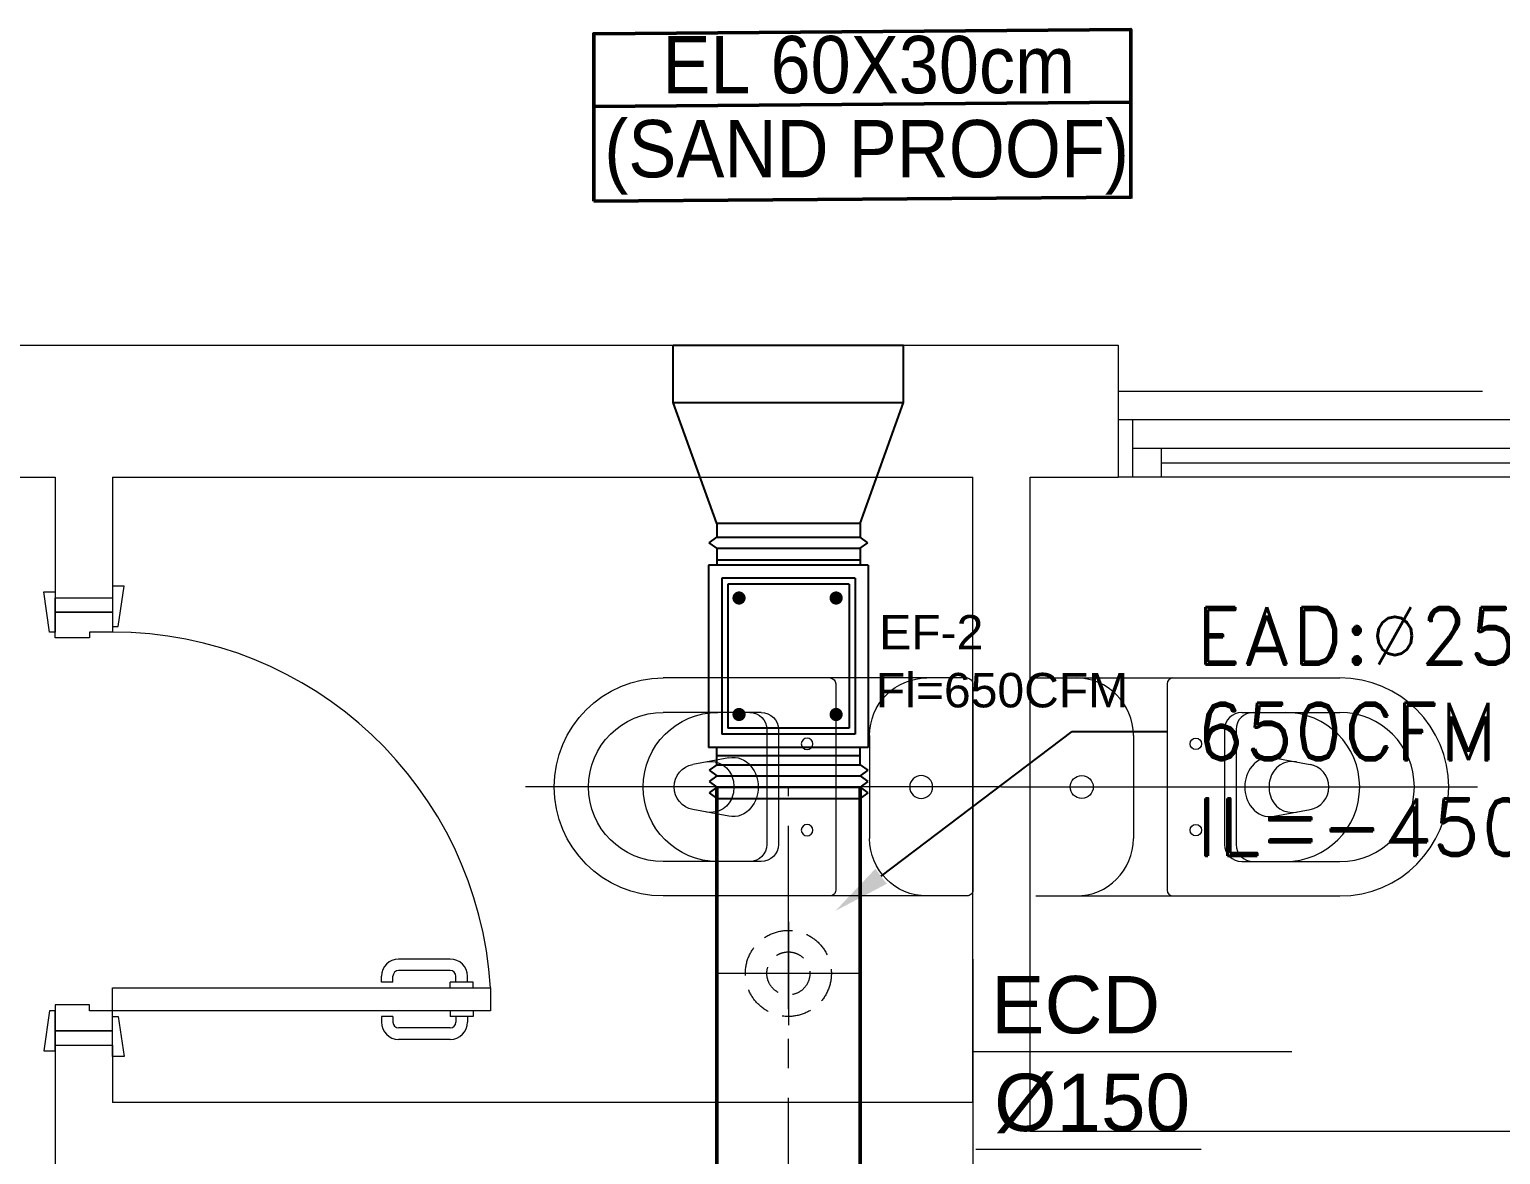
# Model space of a CAD drawing. Header units: millimetres. Extents: x -160614 to 59925, y -157025 to 0.
# Drawn here: x -132484 to -129919, y -95603 to -93642 of the extents above; entities that cross this region are included whole.
import ezdxf
from ezdxf import colors
from ezdxf.entities.mleader import LeaderData, LeaderLine
from ezdxf.enums import TextEntityAlignment as Align
from ezdxf.math import Vec2, Vec3

# ---------------------------------------------------------------- set-up
doc = ezdxf.new("R2010")
doc.units = ezdxf.units.MM
doc.header["$LTSCALE"] = 8
for name, pattern in [('AXES', [50.800000000000004, 31.75, -6.35, 6.35, -6.35]), ('CACHE', [9.524999999999999, 6.35, -3.175]), ('HIDDEN2', [4.762499999999999, 3.175, -1.5875])]:
    doc.linetypes.add(name, pattern=pattern)
for name, color, linetype in [('45', 7, 'Continuous'), ('A-EXH', 1, 'Continuous'), ('A-EXH-registers', 1, 'Continuous'), ('A-EXH-texts', 1, 'Continuous'), ('A-EXH-thin', 8, 'Continuous'), ('AC-EXHAUST-TXT', 25, 'Continuous'), ('DIFUSER EXHAUST', 1, 'Continuous'), ('MC-EX-EQPM', 2, 'Continuous'), ('MC-EX-EQPM-texts', 2, 'Continuous')]:
    doc.layers.add(name, color=color, linetype=linetype)
for name, color, linetype, lineweight in [('72_EGR_EQP_TAG', 9, 'Continuous', 5), ('Aluminum', 9, 'Continuous', 5), ('Proj', 9, 'Continuous', 5), ('SANIT', 9, 'Continuous', 5), ('Walls', 9, 'Continuous', 5), ('Wooden Joinery', 9, 'Continuous', 5)]:
    doc.layers.add(name, color=color, linetype=linetype, lineweight=lineweight)
doc.styles.add('1808CI-X-CH-A-CLNG-1ST$0$ARIAL', font='arial.ttf', dxfattribs={"width": 0.9})
doc.styles.add('ARIAL', font='arial.ttf')
doc.styles.add('ROMAND', font='romand.shx')

# ---------------------------------------------------------------- blocks, each defined once
blk = doc.blocks.new('A$C72370EFE')
at = {"layer": 'Wooden Joinery'}
for p, q in [((-0.009999999999990905, -0.03999999999999915), (-0.01999999999998181, -0.03999999999999915)), ((-0.009999999999990905, -0.03000000000000114), (-0.01000000000010459, -0.07000000000000028)), ((0, -0.03000000000000114), (-0.009999999999990905, -0.03000000000000114)), ((0.04000000000019099, -0.03000000000000114), (0.0500000000001819, -0.03000000000000114)), ((0.0500000000001819, -0.03000000000000114), (0.05000000000029559, -0.07000000000000028)), ((0.0500000000001819, -0.03999999999999915), (0.0600000000001728, -0.03999999999999915)), ((-0.04999999999995453, -0.07000000000000028), (-0.04999999999984084, -0.1600000000000037)), ((-0.02999999999997272, -0.07000000000000028), (-0.02999999999985903, -0.1600000000000037)), ((-0.009999999999990905, -0.06000000000000227), (-0.01999999999998181, -0.06000000000000227)), ((0, -0.07000000000000028), (-0.009999999999990905, -0.07000000000000028)), ((0.04000000000019099, -0.07000000000000028), (0.0500000000001819, -0.07000000000000028)), ((0.0500000000001819, -0.06000000000000227), (0.0600000000001728, -0.06000000000000227)), ((0.07000000000016371, -0.07000000000000028), (0.07000000000005002, -0.1600000000000037)), ((0.09000000000014552, -0.07000000000000028), (0.09000000000003183, -0.1600000000000037)), ((-0.009999999999877218, -0.1700000000000017), (-0.01999999999986812, -0.1700000000000017)), ((-0.009999999999877218, -0.1700000000000017), (-0.009999999999877218, -0.1900000000000048)), ((0.05000000000006821, -0.1700000000000017), (0.06000000000005912, -0.1700000000000017)), ((0.05000000000006821, -0.1700000000000017), (0.05000000000006821, -0.1900000000000048)), ((-0.009999999999877218, -0.1900000000000048), (-0.01999999999986812, -0.1900000000000048)), ((0.05000000000006821, -0.1900000000000048), (0.06000000000005912, -0.1900000000000048))]:
    blk.add_line(p, q, dxfattribs=at)
for centre, radius, start, end in [((-0.01999999999998181, -0.07000000000000028), 0.03, 90, 180), ((0.0600000000001728, -0.07000000000000028), 0.03, 0, 90), ((-0.01999999999998181, -0.07000000000000028), 0.01, 90, 180), ((0.0600000000001728, -0.07000000000000028), 0.01, 0, 90), ((-0.01999999999986812, -0.1600000000000037), 0.03, 180, 270), ((-0.01999999999986812, -0.1600000000000037), 0.01, 180, 270), ((0.06000000000005912, -0.1600000000000037), 0.01, 270, 0), ((0.06000000000005912, -0.1600000000000037), 0.03, 270, 0)]:
    blk.add_arc(centre, radius, start, end, dxfattribs=at)
blk = doc.blocks.new('A$C268A7CF0')
at = {"layer": 'Wooden Joinery'}
for points in [[(80.00399540620856, 758.7808040424279), (80.00399540620856, 768.78128367303), (10.00063799135387, 778.7817633039231), (10.00063799135387, 758.7808040424279)], [(739.9982398385182, 758.7808040423115), (739.9982398385182, 768.78128367303), (810.0015972533729, 778.7817633038067), (810.0015972531401, 758.7808040423697)], [(70.0035157755483, 658.780804042457), (70.0035157755483, 648.7803244116803), (0.0001583604607731104, 638.7798447810783), (0.0001583604607731104, 658.780804042457)], [(120.0059139293153, 658.7808040423406), (120.0059139306541, -7.697787077631801e-05), (80.00399540778017, -7.697792898397893e-05), (80.00399540644139, 658.780804042457)], [(749.9987194696441, 658.7808040423406), (749.9987194696441, 648.7803244117385), (820.002076884266, 638.7798447810201), (820.002076884266, 658.780804042457)]]:
    blk.add_lwpolyline(points, close=True, dxfattribs=at)
for points in [[(45.00231669913046, 658.7808040423988), (45.00231669913046, 758.7808040424279), (20.00111762224697, 758.7808040425443), (20.0011176224798, 658.7808040425734), (45.00231669913046, 658.7808040423988)], [(45.00231669889763, 658.7808040426899), (80.00399540644139, 658.780804042457), (80.00399540644139, 698.7827225655637), (90.00447503710166, 698.7827225652145), (90.00447503733449, 758.7808040426607), (45.00231669913046, 758.7808040424279), (45.00231669889763, 658.7808040426899)], [(774.9999185458291, 658.780804042457), (739.9982398385182, 658.7808040422824), (739.9982398382854, 698.7827225655055), (729.9977602078579, 698.7827225652727), (729.9977602073923, 758.7808040424861), (774.9999185453635, 758.7808040425443), (774.9999185458291, 658.780804042457)], [(774.9999185455963, 658.780804042457), (774.9999185453635, 758.7808040425443), (800.001117622247, 758.7808040424861), (800.0011176224798, 658.7808040423988), (774.9999185455963, 658.780804042457)]]:
    blk.add_lwpolyline(points, dxfattribs=at)
blk.add_arc((80.00399540644139, 658.7808040424061), 659.9942444320768, 273.4747979905363, 0, dxfattribs=at)
at = {"layer": 'Wooden Joinery', "xscale": 999.9999999998854, "yscale": 999.9999999998854, "zscale": 999.9999999998854, "rotation": 180}
blk.add_blockref('A$C72370EFE', (120.0059139308869, -7.697775436099619e-05), dxfattribs=at)
blk = doc.blocks.new('WC manta')
at = {"layer": 'SANIT'}
for p, q in [((-0.1300000000000026, 0.1799999999999784), (-0.1300000000000021, -0.1800000000000352)), ((-0.1200000000000032, 0.1899999999999835), (0.4100000000000383, 0.1899999999998698)), ((0.1089999999999978, 0.1799999999999784), (0.1089999999999973, -0.180000000000021)), ((0.2389999999999977, 0.1299999999999812), (0.4100000000000001, 0.1299999999999955)), ((0.0499999999999976, 0.08999999999997499), (0.04999999999999849, -0.09000000000001762)), ((0.2089999999999979, 0.0999999999999801), (0.2089999999999979, -0.1000000000000085)), ((0.2289999999999979, 0.0999999999999801), (0.2289999999999979, -0.1000000000000085)), ((0.2955435778343052, 0.05099335474704958), (0.3580878172658544, 0.03932111432524721)), ((-0.1800000000000019, -1.4210854715202e-14), (0.6499999999999972, 0)), ((0.2955435778343083, -0.05099335474706379), (0.358087817265849, -0.03932111432530405)), ((0.2389999999999994, -0.1300000000000097), (0.4100000000000001, -0.1299999999999812)), ((-0.120000000000001, -0.1900000000000404), (0.410000000000077, -0.1899999999998272))]:
    blk.add_line(p, q, dxfattribs=at)
for centre, radius in [((0.1589999999999976, 0.07524999999998272), 0.01), ((-0.04000000000000181, -1.4210854715202e-14), 0.02), ((0.1589999999999976, -0.07525000000001114), 0.01)]:
    blk.add_circle(centre, radius, dxfattribs=at)
for centre, radius, start, end in [((-0.1200000000000028, 0.1799999999999784), 0.01, 90.00000000000281, 180), ((-0.05000000000000249, 0.08999999999997499), 0.1, 0, 90.0000000000015), ((0.1189999999999976, 0.1799999999999784), 0.01, 90, 180), ((0.4099999999999997, 0), 0.1899999999999977, 270, 90), ((0.2389999999999977, 0.0999999999999801), 0.03, 90, 180), ((0.2589999999999977, 0.0999999999999801), 0.03, 90, 180), ((0.3146591216085324, -1.4210854715202e-14), 0.1299999999999977, 270, 90), ((0.4099999999999997, 0), 0.1299999999999977, 270, 90), ((0.2882053240761837, 0.01167224042180237), 0.04, 79.42885282056038, 141.5249730953252), ((0.302892476788585, 1.4210854715202e-14), 0.05876042778213645, 141.5249730953281, 218.475026904783), ((0.3271417994111214, 0.004405769433930118), 0.04, 79.42885282056035, 166.4175867627366), ((0.3507495635077338, -2.842170943040401e-14), 0.04, 280.5711471794227, 79.42885282056916), ((0.3453775567838338, 1.4210854715202e-14), 0.05876042778213645, 166.4175867627366, 193.5824132373916), ((0.3271417994111308, -0.004405769433944329), 0.04, 193.5824132373898, 280.5711471793922), ((0.2882053240762104, -0.01167224042180237), 0.04, 218.4750269047819, 280.5711471794153), ((-0.0500000000000016, -0.09000000000001762), 0.1, 270.0000000000061, 0), ((0.2389999999999977, -0.1000000000000085), 0.03, 180, 270), ((0.2589999999999977, -0.1000000000000085), 0.03, 180, 270), ((-0.1200000000000023, -0.1800000000000352), 0.01, 180, 270.0000000000084), ((0.1189999999999971, -0.180000000000021), 0.01, 180, 270.0000000000009)]:
    blk.add_arc(centre, radius, start, end, dxfattribs=at)
blk = doc.blocks.new('GF1')
at = {"layer": 'Aluminum', "color": 9}
for p, q in [((-129634.4727724743, -94322.61304256832), (-130585.8387454742, -94322.61304256966)), ((-130560.8387454742, -94322.61304256966), (-130560.8387454742, -94422.6130425696)), ((-129659.4727724743, -94372.61304256838), (-130560.8387454742, -94372.61304256966)), ((-130510.8387454742, -94372.6130425696), (-130510.8387454742, -94422.6130425696)), ((-130510.8387454742, -94397.6130425696), (-129709.4727724743, -94397.61304256838)), ((-129634.4727724743, -94422.61304256832), (-130585.8387454742, -94422.61304256966))]:
    blk.add_line(p, q, dxfattribs=at)
at = {"layer": 'Proj', "color": 9, "linetype": 'HIDDEN2', "ltscale": 25}
blk.add_line((-130585.8387454742, -94272.61304256954), (-129634.4727724743, -94272.61304256832), dxfattribs=at)
at = {"layer": 'SANIT', "color": 9}
for p, q in [((-130729.3671036576, -94772.61304256809), (-130199.3671036575, -94772.6130425682)), ((-130500.3671036576, -94782.61304256809), (-130500.3671036576, -95142.61304256809)), ((-130370.3671036576, -94832.61304256809), (-130199.3671036576, -94832.61304256809)), ((-130400.3671036576, -94862.61304256809), (-130400.3671036576, -95062.61304256809)), ((-130380.3671036576, -94862.61304256809), (-130380.3671036576, -95062.61304256809)), ((-130559.3671036576, -94872.61304256809), (-130559.3671036576, -95052.61304256809)), ((-130313.8235258232, -94911.61968782102), (-130251.2792863918, -94923.29192824289)), ((-130789.3671036576, -94962.61304256809), (-129959.3671036576, -94962.61304256809)), ((-130313.8235258232, -95013.60639731516), (-130251.2792863918, -95001.9341568934)), ((-130370.3671036576, -95092.61304256809), (-130199.3671036576, -95092.61304256809)), ((-130729.3671036576, -95152.61304256809), (-130199.3671036575, -95152.61304256786))]:
    blk.add_line(p, q, dxfattribs=at)
for centre, radius in [((-130450.3671036576, -94887.36304256809), 9.999999999999996), ((-130649.3671036576, -94962.61304256809), 19.99999999999999), ((-130450.3671036576, -95037.86304256809), 9.999999999999996)]:
    blk.add_circle(centre, radius, dxfattribs=at)
for centre, radius, start, end in [((-130659.3671036576, -94872.61304256809), 99.99999999999996, 0, 90), ((-130490.3671036576, -94782.61304256809), 9.999999999999996, 90, 180), ((-130199.3671036576, -94962.61304256809), 189.9999999999976, 270, 90), ((-130370.3671036576, -94862.61304256809), 29.99999999999999, 90, 180), ((-130350.3671036576, -94862.61304256809), 29.99999999999999, 90, 180), ((-130294.7079820491, -94962.61304256809), 129.9999999999977, 270, 90), ((-130199.3671036576, -94962.61304256809), 129.9999999999977, 270, 90), ((-130321.1617795813, -94950.94080214621), 39.99999999999999, 79.42885282089415, 141.5249731042551), ((-130306.474626869, -94962.61304256809), 58.76042778213642, 141.5249731042551, 218.4750268957449), ((-130282.2253042464, -94958.20727313415), 39.99999999999999, 79.42885282089415, 166.4175867593784), ((-130258.6175401498, -94962.61304256809), 39.99999999999999, 280.5711471791058, 79.42885282089415), ((-130263.9895468737, -94962.61304256809), 58.76042778213642, 166.4175867593784, 193.5824132406216), ((-130282.2253042464, -94967.01881200203), 39.99999999999999, 193.5824132406216, 280.5711471791058), ((-130321.1617795813, -94974.28528298996), 39.99999999999999, 218.4750268957449, 280.5711471791058), ((-130659.3671036576, -95052.61304256809), 99.99999999999996, 270, 0), ((-130370.3671036576, -95062.61304256809), 29.99999999999999, 180, 270), ((-130350.3671036576, -95062.61304256809), 29.99999999999999, 180, 270), ((-130490.3671036576, -95142.61304256809), 9.999999999999996, 180, 270)]:
    blk.add_arc(centre, radius, start, end, dxfattribs=at)
at = {"layer": 'Walls', "color": 9}
for p, q in [((-132509.3671013074, -94192.61304256873), (-130585.8387454742, -94192.6130425689)), ((-130585.8387454742, -94192.61304256954), (-130585.8387454742, -94422.61304256954)), ((-132509.3671013074, -94422.61304256791), (-132439.3671013195, -94422.61304256791)), ((-132439.3671036576, -94422.61304256803), (-132439.3671036576, -94632.61304256815)), ((-132339.3671013195, -94422.61304256791), (-130839.3671036576, -94422.61304256791)), ((-132339.3671036576, -94422.61304256797), (-132339.3671036576, -94632.61304256815)), ((-130839.3671036576, -95512.61304256815), (-130839.3671036576, -94422.61304256791)), ((-130739.3671013195, -94422.61304256791), (-130585.8387454742, -94422.61304256791)), ((-130739.3671013246, -95562.61304256745), (-130739.3671013195, -94422.6130425689)), ((-132439.3671036576, -94632.61304256809), (-132339.3671036576, -94632.61304256815)), ((-132439.3671036576, -95412.61304256809), (-132339.3671036576, -95412.61304256803)), ((-132439.3671036576, -95412.61304256803), (-132439.3671036576, -95832.61304256809)), ((-132339.3671036576, -95412.61304256797), (-132339.3671036576, -95512.61304256815)), ((-130839.3671036576, -95512.61304256815), (-132339.3671036576, -95512.61304256815)), ((-130739.367101319, -95562.61304256745), (-129604.3671013074, -95562.61304256745))]:
    blk.add_line(p, q, dxfattribs=at)
at = {"layer": 'SANIT', "color": 9, "xscale": -999.9999999999995, "yscale": 999.9999999999995, "zscale": 999.9999999999995}
blk.add_blockref('WC manta', (-130969.3671036576, -94962.61304256815), dxfattribs=at)
at = {"layer": 'Wooden Joinery', "color": 9, "rotation": 90.00000000000001}
blk.add_blockref('A$C268A7CF0', (-131680.5862996149, -95432.61416019034), dxfattribs=at)

msp = doc.modelspace()

# ---------------------------------------------------------------- linework, layer by layer
at = {"layer": '45', "color": 2}
for p, q in [((-131298.8697002799, -94536.78832687263), (-131285.9885394023, -94527.01656992559)), ((-131285.9885394023, -94527.01656992559), (-131035.5245483191, -94527.01656992559)), ((-131022.6433874489, -94536.78832687263), (-131035.5245483191, -94527.01656992559)), ((-131285.9885394023, -94546.56008393888), (-131298.8697002799, -94536.78832687263)), ((-131285.9885394023, -94546.56008393888), (-131035.5245483191, -94546.56008393888)), ((-131035.5245483638, -94546.56008393888), (-131022.6433874489, -94536.78832687263)), ((-131277.2436614902, -94598.6757023466), (-131277.2436614902, -94870.76854415063)), ((-131044.733417374, -94598.6757023466), (-131277.2436614902, -94598.6757023466)), ((-131044.733417374, -94598.6757023466), (-131044.733417374, -94870.76854415063)), ((-131044.733417374, -94870.76854415063), (-131277.2436614902, -94870.76854415063)), ((-131285.9885394023, -94923.78489388351), (-131298.8697002799, -94933.55665094976)), ((-131298.8697002799, -94933.55665094976), (-131285.9885394023, -94943.3284078968)), ((-131285.9885394023, -94923.78489388351), (-131035.5245483191, -94923.78489388351)), ((-131035.5245483638, -94923.78489388351), (-131022.6433874489, -94933.55665094976)), ((-131022.6433874489, -94933.55665094976), (-131035.5245483191, -94943.3284078968)), ((-131285.9885394023, -94943.3284078968), (-131298.8697003246, -94953.10016496305)), ((-131298.8697003246, -94953.10016496305), (-131285.9885394544, -94962.8719219697)), ((-131285.9885394023, -94962.8719219697), (-131298.8697003246, -94972.64367897634)), ((-131285.9885394023, -94943.3284078968), (-131035.5245483191, -94943.3284078968)), ((-131285.9885394023, -94962.8719219697), (-131035.5245483191, -94962.8719219697)), ((-131035.5245483191, -94943.3284078968), (-131022.6433874489, -94953.10016496305)), ((-131022.6433874489, -94953.10016496305), (-131035.5245483191, -94962.8719219697)), ((-131035.5245483191, -94962.8719219697), (-131022.6433874489, -94972.64367897634)), ((-131298.8697003246, -94972.64367897634), (-131285.9885394544, -94982.41543604259)), ((-131285.9885394023, -94982.41543604259), (-131035.5245483191, -94982.41543604259)), ((-131285.9885394023, -94982.41543604259), (-131035.5245483191, -94982.41543604259)), ((-131022.6433874489, -94972.64367897634), (-131035.5245483191, -94982.41543604259))]:
    msp.add_line(p, q, dxfattribs=at)
at = {"layer": '45', "color": 6}
for p, q in [((-131300.2228272528, -94575.69653655414), (-131300.2228272528, -94893.7477099431)), ((-131021.7542515666, -94575.69653655414), (-131300.2228272528, -94575.69653655414)), ((-131021.7542515666, -94575.69653655414), (-131021.7542515666, -94893.7477099431)), ((-131021.7542515666, -94893.7477099431), (-131300.2228272528, -94893.7477099431))]:
    msp.add_line(p, q, dxfattribs=at)
at = {"layer": '45', "color": 7}
for p, q in [((-131266.7541074128, -94609.16525639419), (-131266.7541074128, -94860.27899016265)), ((-131055.2229714066, -94609.16525639419), (-131266.7541074128, -94609.16525639419)), ((-131055.2229714066, -94609.16525639419), (-131055.2229714066, -94860.27899016265)), ((-131055.2229714066, -94860.27899016265), (-131266.7541074128, -94860.27899016265))]:
    msp.add_line(p, q, dxfattribs=at)
at = {"layer": '45', "color": 2, "const_width": 11.48958288347603}
for points in [[(-131247.0059849516, -94627.45564259414, -1), (-131247.0059849516, -94638.94522554998, -1)], [(-131077.6991163761, -94627.45564259414, -1), (-131077.6991163761, -94638.94522554998, -1)], [(-131247.0059849516, -94830.49902094726, -1), (-131247.0059849516, -94841.9886039031, -1)], [(-131077.6991163761, -94830.49902094726, -1), (-131077.6991163761, -94841.9886039031, -1)]]:
    msp.add_lwpolyline(points, format="xyb", close=True, dxfattribs=at)
at = {"layer": 'A-EXH', "lineweight": 25, "ltscale": 1.02}
for p, q in [((-131035.9885394023, -94503.30069942598), (-131285.9885394023, -94503.30069942598)), ((-131285.9885394023, -94503.30069942598), (-131285.9885394023, -94527.01656986598)), ((-131035.9885394023, -94503.30069942598), (-131035.9885394023, -94527.01656986598)), ((-131285.9885394023, -94546.56008393888), (-131285.9885394023, -94575.69653655414)), ((-131035.9885394023, -94546.56008393888), (-131035.9885394023, -94575.69653655414)), ((-131035.9885394023, -94567.05990136985), (-131285.9885394023, -94567.05990136985)), ((-131285.9885394023, -94923.78489388351), (-131285.9885394023, -94894.32117719774)), ((-131035.9885394023, -94908.30016542797), (-131285.9885394023, -94908.30016542797)), ((-131035.9885394023, -94923.78489388351), (-131035.9885394023, -94894.32117719774)), ((-131285.9885394023, -95004.01168019895), (-131285.9885394023, -94982.41543604259)), ((-131035.9885394023, -95004.01168019895), (-131035.9885394023, -94982.41543604259))]:
    msp.add_line(p, q, dxfattribs=at)
at = {"layer": 'A-EXH', "lineweight": 50, "ltscale": 1.014}
for p, q in [((-131285.9885394023, -95287.6870617402), (-131285.9885394023, -94964.69676901225)), ((-131035.9885394023, -95287.6870617402), (-131035.9885394023, -94964.69676901225)), ((-131285.9885394023, -96174.080168618), (-131285.9885394023, -95287.6870617402)), ((-131035.9885394023, -96174.080168618), (-131035.9885394023, -95287.6870617402))]:
    msp.add_line(p, q, dxfattribs=at)
at = {"layer": 'A-EXH-registers', "linetype": 'CACHE', "lineweight": 20, "ltscale": 1.014}
for radius in [75, 37.5]:
    msp.add_circle((-131160.9885394023, -95287.6870617402), radius, dxfattribs=at)
at = {"layer": 'A-EXH-texts', "lineweight": 20, "ltscale": 1.014}
for p, q in [((-130839.3671036557, -95262.56304259424), (-130839.3671036557, -95762.66304261808)), ((-130839.3671036557, -95423.94089622621), (-130283.0262655214, -95423.94089622621)), ((-130833.9782905624, -95594.29105533485), (-130440.9389531136, -95594.29105533485))]:
    msp.add_line(p, q, dxfattribs=at)
at = {"layer": 'A-EXH-thin', "linetype": 'AXES', "lineweight": 20, "ltscale": 1.014}
for p, q in [((-131160.9885394023, -95287.6870617402), (-131160.9885394023, -94964.69676901225)), ((-131160.9885394023, -95197.6870616806), (-131160.9885394023, -95377.6870617402)), ((-131035.9885394023, -95287.6870617402), (-131285.9885394023, -95287.6870617402)), ((-131160.9885394023, -96174.080168618), (-131160.9885394023, -95287.6870617402))]:
    msp.add_line(p, q, dxfattribs=at)
at = {"layer": 'DIFUSER EXHAUST', "lineweight": 50, "ltscale": 1.031}
for p, q in [((-131500.2631930436, -93776.44502045144), (-130564.0544832975, -93768.96294211235)), ((-131500.2631930436, -93941.59458025475), (-130564.0544832975, -93934.11250191566))]:
    msp.add_line(p, q, dxfattribs=at)
msp.add_lwpolyline([(-130564.0544832975, -93936.55078920949), (-130564.0544832975, -93641.96294211235), (-131500.2631930436, -93649.44502045144), (-131500.2631930436, -93941.59458025475)], dxfattribs=at)
at = {"layer": 'MC-EX-EQPM', "ltscale": 1.014}
for p, q in [((-131361.5736446724, -94292.53430746635), (-131361.5736446724, -94192.53430746635)), ((-131361.5736446724, -94192.53430746635), (-130960.403434147, -94192.53430746635)), ((-130960.403434147, -94292.53430746635), (-130960.403434147, -94192.53430746635)), ((-131285.9885394023, -94503.30069942598), (-131361.5736446724, -94292.53430746635)), ((-131361.5736446724, -94292.53430746635), (-130960.403434147, -94292.53430746635)), ((-131035.9885394023, -94503.30069942598), (-130960.403434147, -94292.53430746635))]:
    msp.add_line(p, q, dxfattribs=at)

# ---------------------------------------------------------------- block references
at = {"layer": '72_EGR_EQP_TAG'}
msp.add_blockref('GF1', (0, 0), dxfattribs=at)

# ---------------------------------------------------------------- texts
at = {"layer": 'A-EXH-texts', "lineweight": 15, "style": 'ARIAL'}
for s, p in [('ECD', (-130807.5472985104, -95392.12109102134)), ('Ø150', (-130802.1584854097, -95562.47125012998))]:
    msp.add_text(s, height=100, dxfattribs=at).set_placement(p)
at = {"layer": 'DIFUSER EXHAUST', "lineweight": 50, "ltscale": 1.031, "style": '1808CI-X-CH-A-CLNG-1ST$0$ARIAL', "width": 0.9000000000000001}
for s, p in [('EL 60X30cm', (-131020.8903424541, -93753.29026300635)), ('(SAND PROOF)', (-131024.4960021685, -93899.82535658294))]:
    msp.add_text(s, height=100, dxfattribs=at).set_placement(p, align=Align.CENTER)
at = {"layer": 'MC-EX-EQPM-texts', "lineweight": 15, "style": 'ARIAL'}
for s, p in [('EF-2', (-131002.5798970879, -94722.82848723058)), ('Fl=650CFM', (-131008.4325573862, -94823.85167957668))]:
    msp.add_text(s, height=60, dxfattribs=at).set_placement(p)

# ---------------------------------------------------------------- leaders
at = {"layer": 'AC-EXHAUST-TXT'}
ml = msp.add_multileader_mtext('Standard', dxfattribs=at)
ml.set_content('{\\C152;\\c12285479;EAD:%%C250\\P650CFM}\\P{\\C1;IL=-450mm}', color=256, style='ROMAND')
ml.set_leader_properties(color=256)
ml.build(insert=Vec2(0, 0))
ml.multileader.update_dxf_attribs({"text_left_attachment_type": 2, "text_right_attachment_type": 2, "dogleg_length": 487.7051664219338, "arrow_head_size": 100})
ctx = ml.context
ctx.base_point, ctx.char_height, ctx.arrow_head_size, ctx.landing_gap_size, ctx.plane_origin, ctx.plane_x_axis, ctx.plane_y_axis = Vec3(-130500.6790701845, -94865.88285389065, 4.194520057887719e-09), 100, 100, 50, Vec3(-125498.0771898807, -100176.3256832847, -1.154786174164732e-08), Vec3(0.9999999999453071, -1.045877037983423e-05, 3.383039458371172e-23), Vec3(1.045877037983423e-05, 0.9999999999453071, 2.964448994077268e-12)
ctx.left_attachment, ctx.right_attachment = 2, 2
notes = []
notes.append((ctx, [(0, (1, 1, 0), (-130666.2451357593, -94865.88112227319, 4.194520057882119e-09), (0.9999999999453071, -1.045877037983423e-05, 3.383039458371172e-23), 165.5660655838383, [(2, [(-131079.0523304511, -95178.71030439685, 3.267141104786741e-09)], 0, [])])]))
ctx.mtext.insert, ctx.mtext.text_direction, ctx.mtext.rotation, ctx.mtext.flow_direction, ctx.mtext.extrusion = Vec3(-130450.6768041203, -94649.21671017435, 4.836817339939486e-09), Vec3(0.9999999999453071, -1.045877037983423e-05, 3.383039458371172e-23), 6.283174848409206, 5, Vec3(-3.100452516275057e-17, -2.964448993913593e-12, 1)
for ctx, leaders in notes:
    for number, flags, end, landing, length, lines in leaders:
        leader = LeaderData()
        leader.index, (leader.has_last_leader_line, leader.has_dogleg_vector, leader.attachment_direction) = number, flags
        leader.last_leader_point, leader.dogleg_vector, leader.dogleg_length = Vec3(end), Vec3(landing), length
        for number, points, colour, breaks in lines:
            line = LeaderLine()
            line.index, line.vertices, line.color, line.breaks = number, Vec3.list(points), colors.encode_raw_color(colour), breaks
            leader.lines.append(line)
        ctx.leaders.append(leader)

doc.saveas('drawing.dxf')
